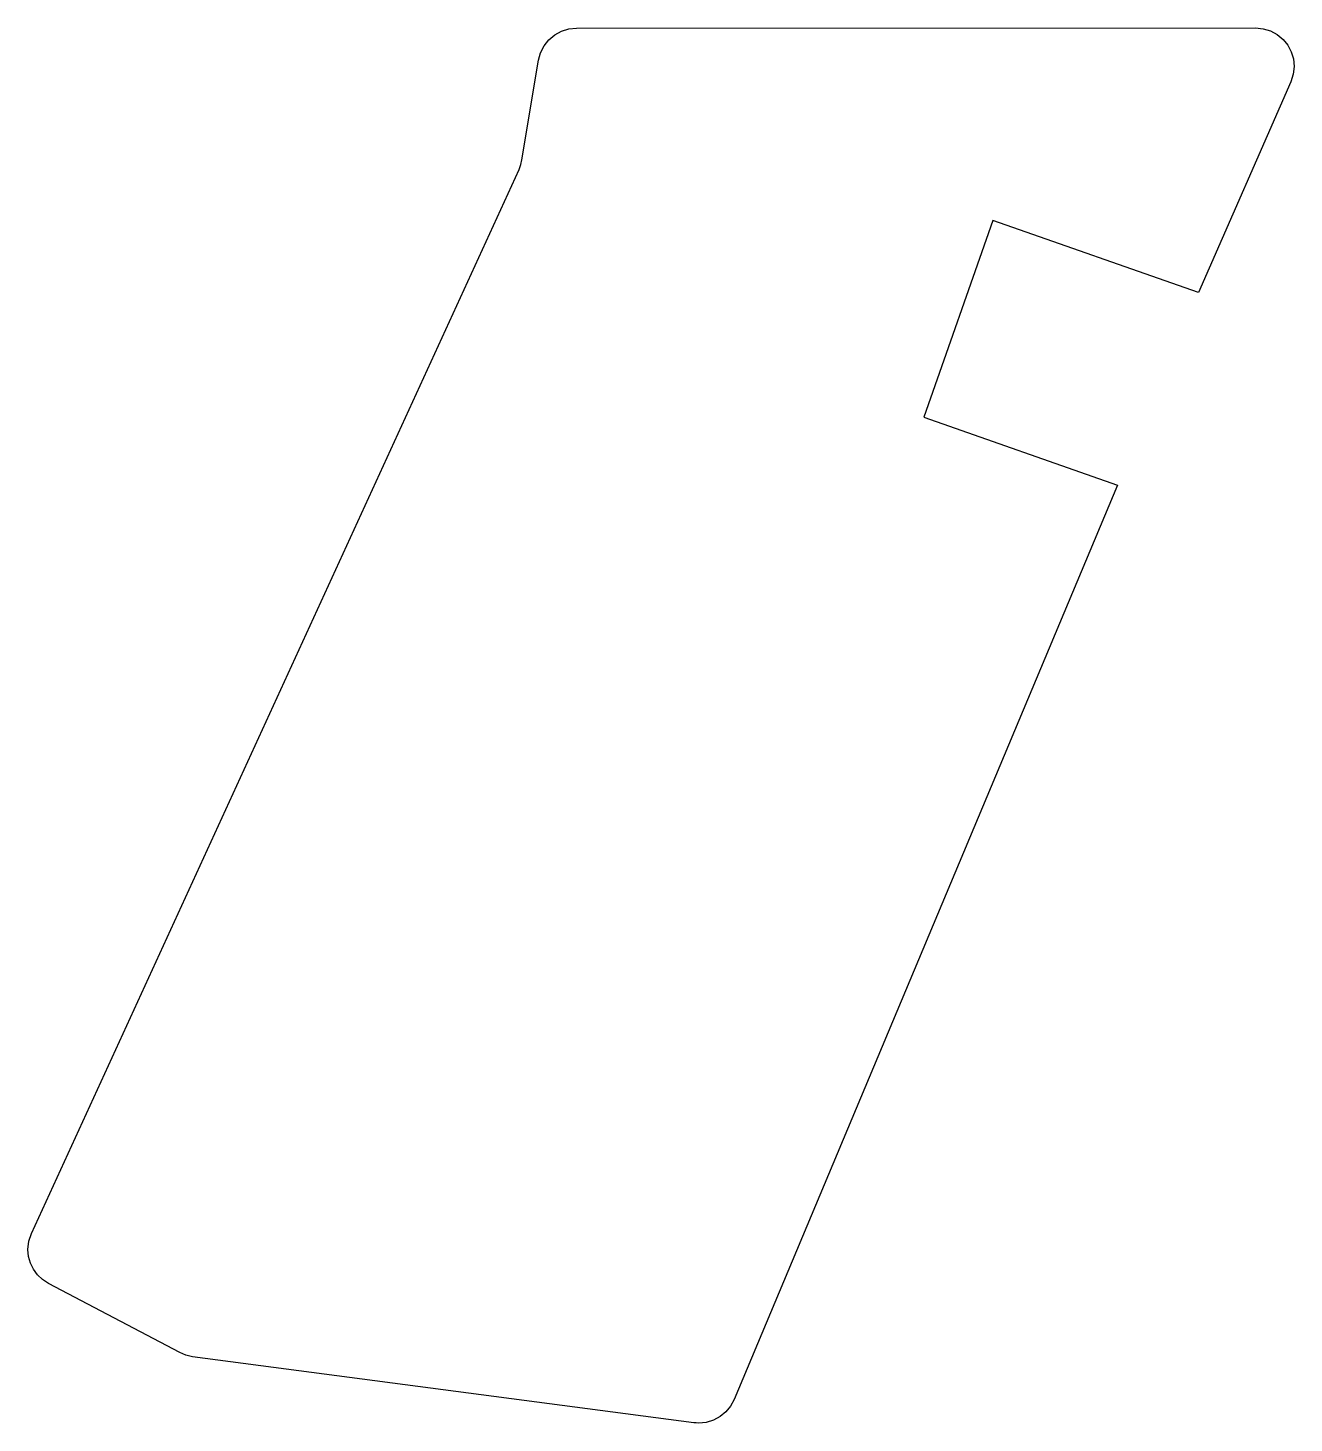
# Model space of a CAD drawing. Header units: millimetres. Extents: x 25.3 to 42, y 20.8 to 39.3.
import ezdxf

# ---------------------------------------------------------------- set-up
doc = ezdxf.new("R2010")
doc.units = ezdxf.units.MM

msp = doc.modelspace()

# ---------------------------------------------------------------- linework, layer by layer
msp.add_lwpolyline([(27.447, 21.721), (27.359, 21.74), (27.277, 21.775), (25.541, 22.689), (25.464, 22.739), (25.398, 22.802), (25.343, 22.876), (25.303, 22.959), (25.279, 23.047), (25.27, 23.139), (25.282, 23.247), (25.316, 23.35), (31.764, 37.41), (31.788, 37.473), (31.803, 37.538), (32.022, 38.853), (32.049, 38.951), (32.095, 39.042), (32.158, 39.122), (32.235, 39.188), (32.325, 39.237), (32.422, 39.267), (32.523, 39.277), (41.503, 39.279), (41.603, 39.269), (41.7, 39.24), (41.788, 39.192), (41.865, 39.127), (41.929, 39.049), (41.974, 38.962), (42.002, 38.869), (42.011, 38.771), (42.001, 38.667), (41.968, 38.567), (40.746, 35.781), (38.03, 36.735), (37.117, 34.137), (39.678, 33.236), (34.608, 21.155), (34.561, 21.068), (34.498, 20.991), (34.421, 20.929), (34.333, 20.882), (34.239, 20.853), (34.14, 20.844), (34.107, 20.845), (34.073, 20.848)], close=True)

doc.saveas('drawing.dxf')
